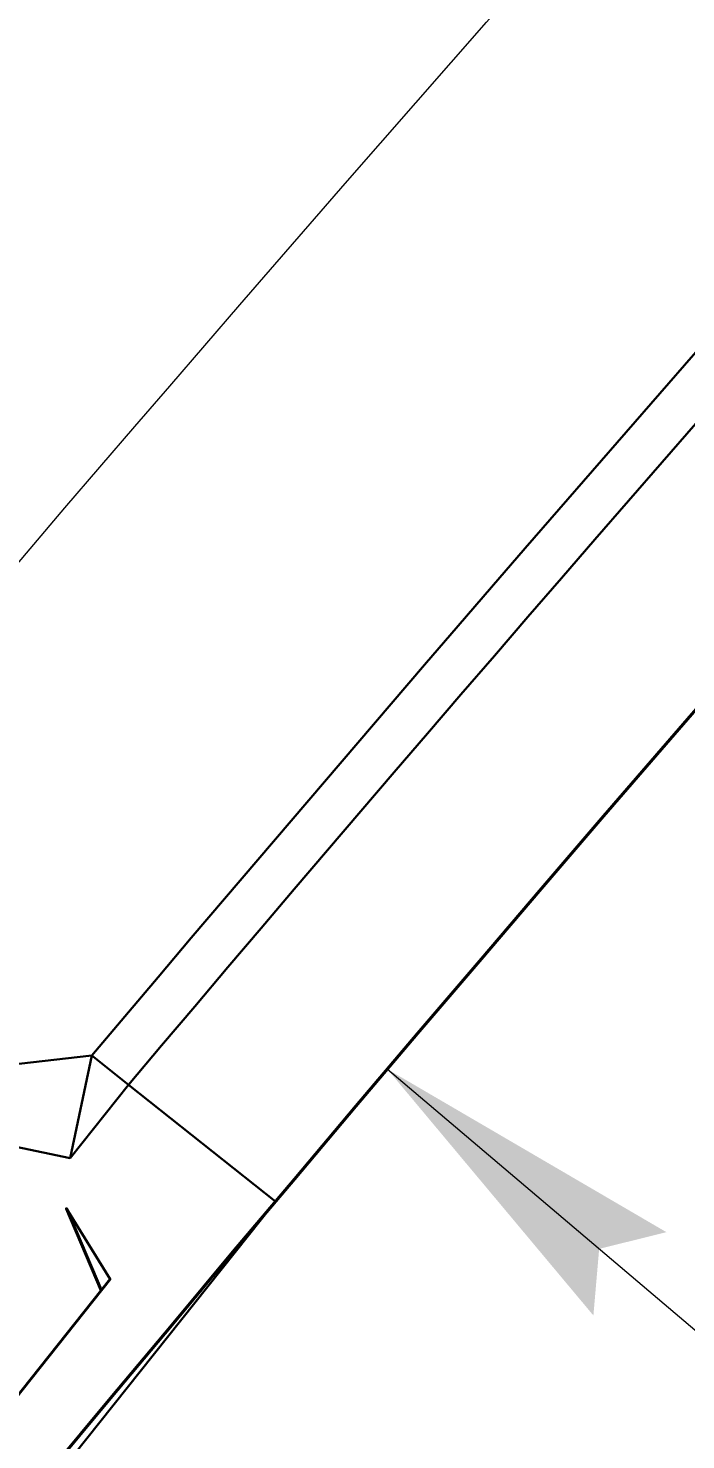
# Model space of a CAD drawing. Extents: x 2081963 to 2085386, y 738291 to 742228.
# Drawn here: x 2082613.49 to 2082620.5, y 741013.88 to 741028.94 of the extents above; entities that cross this region are included whole.
import ezdxf
from ezdxf.enums import TextEntityAlignment as Align

# ---------------------------------------------------------------- set-up
doc = ezdxf.new("R2010")
doc.units = 0
doc.header["$MEASUREMENT"] = 0
for name, color, linetype, lineweight in [('Prop Conc 2ft 6in Curb and Gutter', 1, 'Continuous', 30), ('Prop Dimension', 7, 'Continuous', 13), ('Prop DSN Text', 7, 'Continuous', 30), ('Prop EOT', 3, 'Continuous', 40), ('Prop Horizontal Alignment', 2, 'Continuous', 70), ('Prop Lane Lines', 9, 'Continuous', 13), ('Prop Terminator CELL', 7, 'Continuous', 0)]:
    doc.layers.add(name, color=color, linetype=linetype, lineweight=lineweight)
doc.layers.add('Prop Conc 4in Sidewalk', color=51, linetype='Continuous', lineweight=13, true_color=0xffff91)
doc.styles.add('Style-ITALICS', font='ITALICS.shx')

# ---------------------------------------------------------------- blocks, each defined once
blk = doc.blocks.new('Terminator_39')
at = {"layer": 'Prop Terminator CELL', "color": 1, "linetype": 'Continuous', "lineweight": 0}
blk.add_solid([(-9, 1.55), (0, 0), (-7.9, 0), (-9.05, -1.6)], dxfattribs=at)
blk = doc.blocks.new('Terminator_40')
at = {"layer": 'Prop Terminator CELL', "color": 1, "linetype": 'Continuous', "lineweight": 0}
blk.add_solid([(-9, 1.55), (0, 0), (-7.9, 0), (-9.05, -1.6)], dxfattribs=at)
blk = doc.blocks.new('*U86')
at = {"layer": 'Prop Dimension'}
blk.add_line((-7.295619, 1.996972), (3.965232, -6.321275), dxfattribs=at)
at = {"layer": 'Prop Terminator CELL', "color": 1, "linetype": 'Continuous', "lineweight": 0, "xscale": 0.375, "yscale": 0.375, "zscale": 0.375}
for name, p, rotation in [('Terminator_39', (-7.295619, 1.996972), 143.547189), ('Terminator_40', (3.965232, -6.321275), 323.547189)]:
    blk.add_blockref(name, p, dxfattribs=dict(at, rotation=rotation))
at = {"layer": 'Prop Dimension', "style": 'Style-ITALICS'}
blk.add_text("14'", height=5, rotation=323.547188, dxfattribs=at).set_placement((1.459038, 0.135906), align=Align.MIDDLE_CENTER)
blk = doc.blocks.new('*U133')
at = {"layer": 'Prop Conc 2ft 6in Curb and Gutter'}
for p, q in [((13.475999, -2.212373), (11.898792, 0.747765)), ((14.462712, -1.686637), (11.898792, 0.747765)), ((14.462712, -1.686637), (13.475999, -2.212373)), ((14.462712, -1.686637), (14.475664, -2.186469)), ((14.475664, -2.186469), (13.475999, -2.212373)), ((14.475664, -2.186469), (14.527471, -4.185798)), ((-14.462798, -4.937), (14.527471, -4.185798))]:
    blk.add_line(p, q, dxfattribs=at)
at = {"layer": 'Prop DSN Text', "style": 'Style-ITALICS'}
blk.add_text("24' DRIVE", height=3.5, rotation=1.484329, dxfattribs=at).set_placement((-11.57647, -2.247395), align=Align.MIDDLE_LEFT)

msp = doc.modelspace()

# ---------------------------------------------------------------- linework, layer by layer
at = {"layer": 'Prop Conc 2ft 6in Curb and Gutter', "extrusion": (0, 0, -1)}
for radius, start in [(522.5, 40.10729), (522, 40.10881)]:
    msp.add_arc((-2083013.793, 740681.372), radius, start, 47.78757, dxfattribs=at)
at = {"layer": 'Prop Conc 4in Sidewalk', "color": 7, "linetype": 'Continuous', "extrusion": (0, 0, -1)}
for radius, start in [(531.5, 39.81443), (526.5, 39.82679)]:
    msp.add_arc((-2083013.793, 740681.372), radius, start, 47.78757, dxfattribs=at)
at = {"layer": 'Prop EOT', "extrusion": (0, 0, -1)}
for radius, start in [(520, 19.08389), (460, 26.74439)]:
    msp.add_arc((-2083013.793, 740681.372), radius, start, 47.78757, dxfattribs=at)
at = {"layer": 'Prop Horizontal Alignment', "extrusion": (0, 0, -1)}
msp.add_arc((-2083013.793, 740681.372), 490, 14.14033, 47.78757, dxfattribs=at)
at = {"layer": 'Prop Lane Lines', "extrusion": (0, 0, -1)}
for radius, start in [(520, 19.08389), (506, 23.63991), (494, 23.63991), (460, 26.74439)]:
    msp.add_arc((-2083013.793, 740681.372), radius, start, 47.78757, dxfattribs=at)

# ---------------------------------------------------------------- block references
at = {"layer": 'Prop Conc 2ft 6in Curb and Gutter', "rotation": 49.998616}
msp.add_blockref('*U133', (2082603.576, 741007.982), dxfattribs=at)
at = {"layer": 'Prop Terminator CELL', "color": 1, "linetype": 'Continuous', "lineweight": 0, "rotation": 356.134057}
msp.add_blockref('*U86', (2082624.46, 741015.348), dxfattribs=at)

doc.saveas('drawing.dxf')
